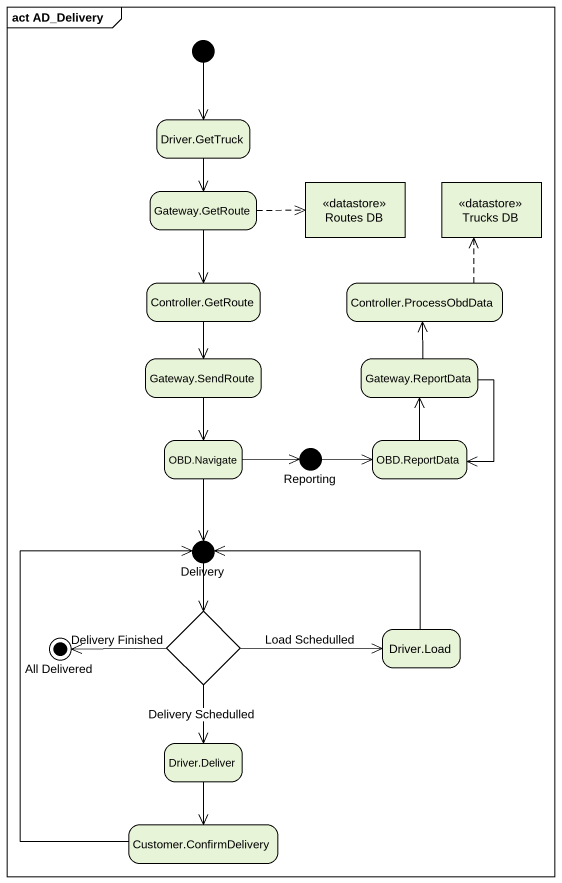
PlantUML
@startuml
mainframe act AD_Delivery
hide empty description
state initial1 <<start>>
state "Driver.GetTruck" as Driver_GetTruck
state "Gateway.GetRoute" as Gateway_GetRoute
state "Routes DB" as Routes_DB <<datastore>>
state "Trucks DB" as Trucks_DB <<datastore>>
state "Controller.GetRoute" as Controller_GetRoute
state "Controller.ProcessObdData" as Controller_ProcessObdData
state "Gateway.SendRoute" as Gateway_SendRoute
state "Gateway.ReportData" as Gateway_ReportData
state "OBD.Navigate" as OBD_Navigate
state Reporting <<start>>
state "OBD.ReportData" as OBD_ReportData
state Delivery <<start>>
state "All Delivered" as All_Delivered <<end>>
state choice1 <<choice>>
state "Driver.Load" as Driver_Load
state "Driver.Deliver" as Driver_Deliver
state "Customer.ConfirmDelivery" as Customer_ConfirmDelivery
initial1 --> Driver_GetTruck
Driver_GetTruck --> Gateway_GetRoute
Gateway_GetRoute -right[dashed]-> Routes_DB
Gateway_GetRoute --> Controller_GetRoute
Controller_GetRoute --> Gateway_SendRoute
Controller_ProcessObdData -up[dashed]-> Trucks_DB
Gateway_SendRoute --> OBD_Navigate
Gateway_ReportData -up-> Controller_ProcessObdData
Gateway_ReportData --> OBD_ReportData
OBD_Navigate -right-> Reporting
OBD_Navigate --> Delivery
Reporting -right-> OBD_ReportData
OBD_ReportData -up-> Gateway_ReportData
Delivery --> choice1
choice1 -left-> All_Delivered : Delivery Finished
choice1 -right-> Driver_Load : Load Schedulled
choice1 --> Driver_Deliver : Delivery Schedulled
Driver_Load -left-> Delivery
Driver_Deliver --> Customer_ConfirmDelivery
Customer_ConfirmDelivery -up-> Delivery
@enduml
